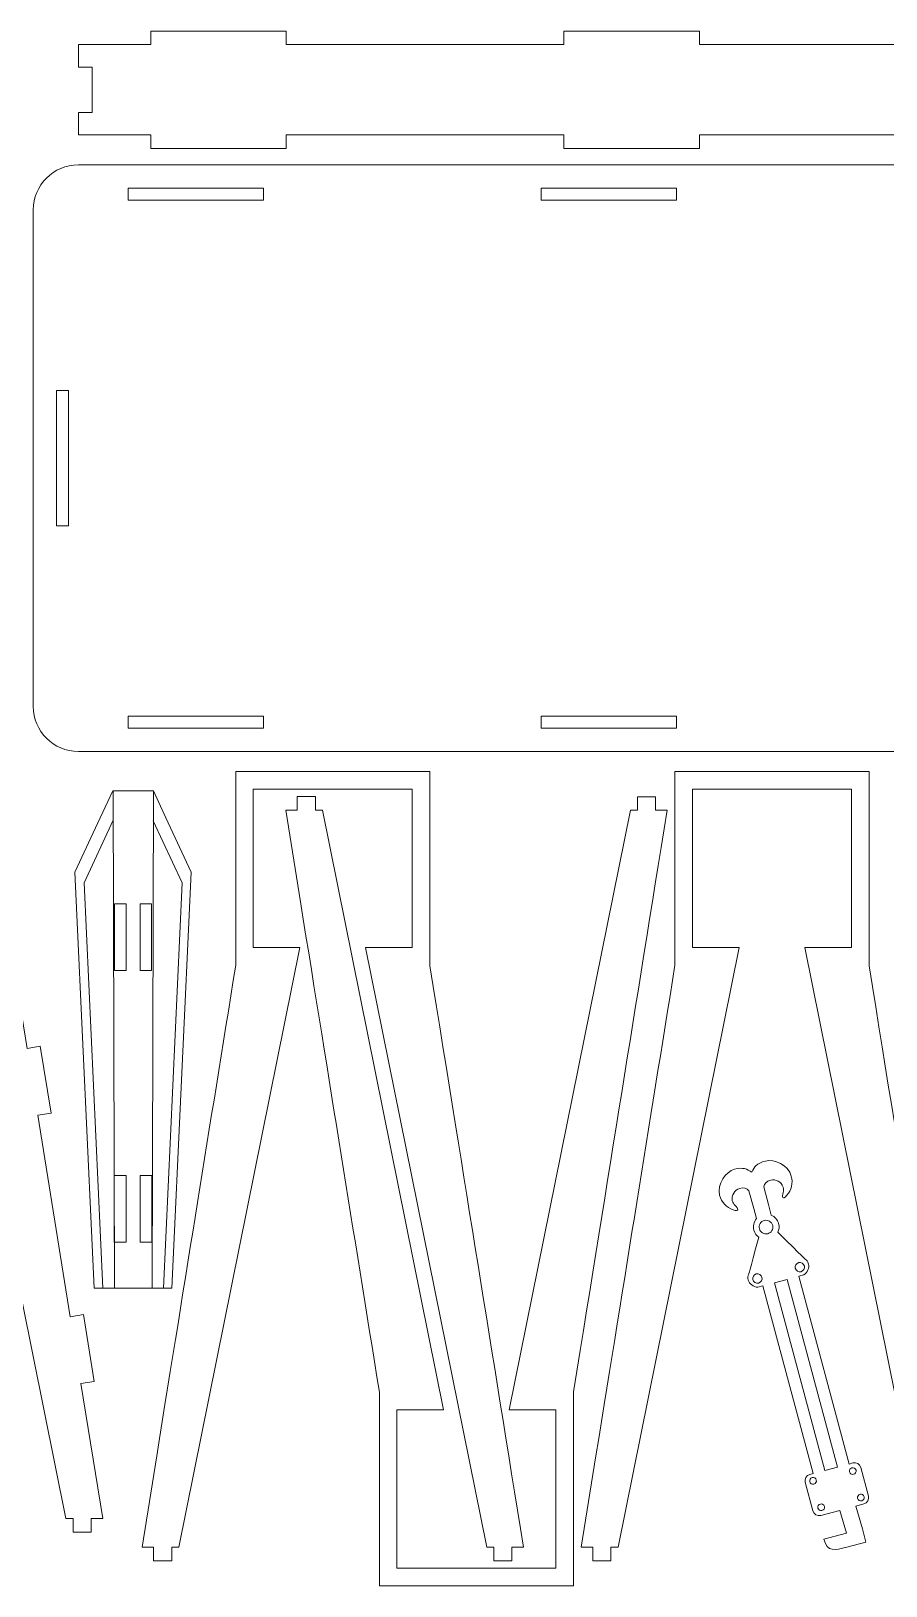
# Model space of a CAD drawing. Header units: millimetres. Extents: x -899 to 342, y -172 to 238.
# Drawn here: x -173.1 to 16.2, y -172.2 to 172.2 of the extents above; entities that cross this region are included whole.
import ezdxf

# ---------------------------------------------------------------- set-up
doc = ezdxf.new("R2010")
doc.units = ezdxf.units.MM
doc.header["$MEASUREMENT"] = 0
doc.layers.add('Layer 1', color=7, linetype='Continuous')

msp = doc.modelspace()

# ---------------------------------------------------------------- linework, layer by layer
at = {"layer": 'Layer 1', "color": 225, "lineweight": 9}
for points, knots in [([(82.3919, 149.2359), (82.3919, 149.2359), (66.3914, 149.2359), (66.3914, 149.2359), (66.3914, 149.2359), (66.3914, 149.2359), (66.3914, 146.2359), (66.3914, 146.2359), (66.3914, 146.2359), (66.3914, 146.2359), (36.3914, 146.2359), (36.3914, 146.2359), (36.3914, 146.2359), (36.3914, 146.2359), (36.3914, 149.2359), (36.3914, 149.2359), (36.3914, 149.2359), (36.3914, 149.2359), (-25.1086, 149.2359), (-25.1086, 149.2359), (-25.1086, 149.2359), (-25.1086, 149.2359), (-25.1086, 146.2359), (-25.1086, 146.2359), (-25.1086, 146.2359), (-25.1086, 146.2359), (-55.1086, 146.2359), (-55.1086, 146.2359), (-55.1086, 146.2359), (-55.1086, 146.2359), (-55.1086, 149.2359), (-55.1086, 149.2359), (-55.1086, 149.2359), (-55.1086, 149.2359), (-116.6086, 149.2359), (-116.6086, 149.2359), (-116.6086, 149.2359), (-116.6086, 149.2359), (-116.6086, 146.2359), (-116.6086, 146.2359), (-116.6086, 146.2359), (-116.6086, 146.2359), (-146.6086, 146.2359), (-146.6086, 146.2359), (-146.6086, 146.2359), (-146.6086, 146.2359), (-146.6086, 149.2359), (-146.6086, 149.2359), (-146.6086, 149.2359), (-146.6086, 149.2359), (-162.6007, 149.2359), (-162.6007, 149.2359), (-162.6007, 149.2359), (-162.6007, 149.2359), (-162.6007, 154.2359), (-162.6007, 154.2359), (-162.6007, 154.2359), (-162.6007, 154.2359), (-159.6007, 154.2359), (-159.6007, 154.2359), (-159.6007, 154.2359), (-159.6007, 154.2359), (-159.6007, 164.2359), (-159.6007, 164.2359), (-159.6007, 164.2359), (-159.6007, 164.2359), (-162.6007, 164.2359), (-162.6007, 164.2359), (-162.6007, 164.2359), (-162.6007, 164.2359), (-162.6007, 169.2359), (-162.6007, 169.2359), (-162.6007, 169.2359), (-162.6007, 169.2359), (-146.6086, 169.2359), (-146.6086, 169.2359), (-146.6086, 169.2359), (-146.6086, 169.2359), (-146.6086, 172.2359), (-146.6086, 172.2359), (-146.6086, 172.2359), (-146.6086, 172.2359), (-116.6086, 172.2359), (-116.6086, 172.2359), (-116.6086, 172.2359), (-116.6086, 172.2359), (-116.6086, 169.2359), (-116.6086, 169.2359), (-116.6086, 169.2359), (-116.6086, 169.2359), (-55.1086, 169.2359), (-55.1086, 169.2359), (-55.1086, 169.2359), (-55.1086, 169.2359), (-55.1086, 172.2359), (-55.1086, 172.2359), (-55.1086, 172.2359), (-55.1086, 172.2359), (-25.1086, 172.2359), (-25.1086, 172.2359), (-25.1086, 172.2359), (-25.1086, 172.2359), (-25.1086, 169.2359), (-25.1086, 169.2359), (-25.1086, 169.2359), (-25.1086, 169.2359), (36.3914, 169.2359), (36.3914, 169.2359), (36.3914, 169.2359), (36.3914, 169.2359), (36.3914, 172.2359), (36.3914, 172.2359), (36.3914, 172.2359), (36.3914, 172.2359), (66.3914, 172.2359), (66.3914, 172.2359), (66.3914, 172.2359), (66.3914, 172.2359), (66.3914, 169.2359), (66.3914, 169.2359), (66.3914, 169.2359), (66.3914, 169.2359), (82.3919, 169.2359), (82.3919, 169.2359), (82.3919, 169.2359), (82.3919, 169.2359), (82.3919, 164.2359), (82.3919, 164.2359), (82.3919, 164.2359), (82.3919, 164.2359), (79.3919, 164.2359), (79.3919, 164.2359), (79.3919, 164.2359), (79.3919, 164.2359), (79.3919, 154.2359), (79.3919, 154.2359), (79.3919, 154.2359), (79.3919, 154.2359), (82.3919, 154.2359), (82.3919, 154.2359), (82.3919, 154.2359), (82.3919, 154.2359), (82.3919, 149.2359), (82.3919, 149.2359)], [0, 0, 0, 0, 0.02702703, 0.02702703, 0.02702703, 0.02702703, 0.05405405, 0.05405405, 0.05405405, 0.05405405, 0.08108108, 0.08108108, 0.08108108, 0.08108108, 0.10810811, 0.10810811, 0.10810811, 0.10810811, 0.13513514, 0.13513514, 0.13513514, 0.13513514, 0.16216216, 0.16216216, 0.16216216, 0.16216216, 0.18918919, 0.18918919, 0.18918919, 0.18918919, 0.21621622, 0.21621622, 0.21621622, 0.21621622, 0.24324324, 0.24324324, 0.24324324, 0.24324324, 0.27027027, 0.27027027, 0.27027027, 0.27027027, 0.2972973, 0.2972973, 0.2972973, 0.2972973, 0.32432432, 0.32432432, 0.32432432, 0.32432432, 0.35135135, 0.35135135, 0.35135135, 0.35135135, 0.37837838, 0.37837838, 0.37837838, 0.37837838, 0.40540541, 0.40540541, 0.40540541, 0.40540541, 0.43243243, 0.43243243, 0.43243243, 0.43243243, 0.45945946, 0.45945946, 0.45945946, 0.45945946, 0.48648649, 0.48648649, 0.48648649, 0.48648649, 0.51351351, 0.51351351, 0.51351351, 0.51351351, 0.54054054, 0.54054054, 0.54054054, 0.54054054, 0.56756757, 0.56756757, 0.56756757, 0.56756757, 0.59459459, 0.59459459, 0.59459459, 0.59459459, 0.62162162, 0.62162162, 0.62162162, 0.62162162, 0.64864865, 0.64864865, 0.64864865, 0.64864865, 0.67567568, 0.67567568, 0.67567568, 0.67567568, 0.7027027, 0.7027027, 0.7027027, 0.7027027, 0.72972973, 0.72972973, 0.72972973, 0.72972973, 0.75675676, 0.75675676, 0.75675676, 0.75675676, 0.78378378, 0.78378378, 0.78378378, 0.78378378, 0.81081081, 0.81081081, 0.81081081, 0.81081081, 0.83783784, 0.83783784, 0.83783784, 0.83783784, 0.86486486, 0.86486486, 0.86486486, 0.86486486, 0.89189189, 0.89189189, 0.89189189, 0.89189189, 0.91891892, 0.91891892, 0.91891892, 0.91891892, 0.94594595, 0.94594595, 0.94594595, 0.94594595, 1, 1, 1, 1]), ([(-157.2643, -157.3371), (-157.2643, -157.3371), (-159.8363, -157.3372), (-159.8363, -157.3372), (-159.8363, -157.3372), (-159.8363, -157.3372), (-159.8363, -160.3299), (-159.8363, -160.3299), (-159.8363, -160.3299), (-159.8363, -160.3299), (-163.8363, -160.3299), (-163.8363, -160.3299), (-163.8363, -160.3299), (-163.8363, -160.3299), (-163.8363, -157.3374), (-163.8363, -157.3374), (-163.8363, -157.3374), (-163.8363, -157.3374), (-165.4095, -157.3375), (-165.4095, -157.3375), (-165.4095, -157.3375), (-165.4095, -157.3375), (-192.2279, -24.4742), (-192.2279, -24.4742), (-192.2279, -24.4742), (-192.2279, -24.4742), (-181.9026, -24.4742), (-181.9026, -24.4742), (-181.9026, -24.4742), (-181.9026, -24.4742), (-181.9026, 10.6258), (-181.9026, 10.6258), (-181.9026, 10.6258), (-181.9026, 10.6258), (-217.1026, 10.6258), (-217.1026, 10.6258), (-217.1026, 10.6258), (-217.1026, 10.6258), (-217.1026, -24.4742), (-217.1026, -24.4742), (-217.1026, -24.4742), (-217.1026, -24.4742), (-206.7873, -24.4742), (-206.7873, -24.4742), (-206.7873, -24.4742), (-206.7873, -24.4742), (-233.6057, -157.3375), (-233.6057, -157.3375), (-233.6057, -157.3375), (-233.6057, -157.3375), (-235.1759, -157.3374), (-235.1759, -157.3374), (-235.1759, -157.3374), (-235.1759, -157.3374), (-235.1759, -160.3409), (-235.1759, -160.3409), (-235.1759, -160.3409), (-235.1759, -160.3409), (-239.1759, -160.3409), (-239.1759, -160.3409), (-239.1759, -160.3409), (-239.1759, -160.3409), (-239.1759, -157.3372), (-239.1759, -157.3372), (-239.1759, -157.3372), (-239.1759, -157.3372), (-241.7509, -157.3371), (-241.7509, -157.3371), (-241.7509, -157.3371), (-241.7509, -157.3371), (-238.4878, -137.0563), (-238.4878, -137.0563), (-238.4878, -137.0563), (-238.4878, -137.0563), (-237.8968, -133.3827), (-237.8968, -133.3827), (-237.8968, -133.3827), (-237.8968, -133.3827), (-236.9217, -127.3222), (-236.9217, -127.3222), (-236.9217, -127.3222), (-236.9217, -127.3222), (-239.8672, -126.8517), (-239.8672, -126.8517), (-239.8672, -126.8517), (-239.8672, -126.8517), (-237.5014, -112.0395), (-237.5014, -112.0395), (-237.5014, -112.0395), (-237.5014, -112.0395), (-234.5389, -112.5126), (-234.5389, -112.5126), (-234.5389, -112.5126), (-234.5389, -112.5126), (-227.3567, -67.8734), (-227.3567, -67.8734), (-227.3567, -67.8734), (-227.3567, -67.8734), (-230.3022, -67.4029), (-230.3022, -67.4029), (-230.3022, -67.4029), (-230.3022, -67.4029), (-227.9364, -52.5907), (-227.9364, -52.5907), (-227.9364, -52.5907), (-227.9364, -52.5907), (-224.9739, -53.0638), (-224.9739, -53.0638), (-224.9739, -53.0638), (-224.9739, -53.0638), (-224.9786, -53.0935), (-224.9786, -53.0935), (-224.9786, -53.0935), (-224.9786, -53.0935), (-221.0026, -28.3812), (-221.0026, -28.3812), (-221.0026, -28.3812), (-221.0026, -28.3812), (-221.0026, 14.5258), (-221.0026, 14.5258), (-221.0026, 14.5258), (-221.0026, 14.5258), (-178.0026, 14.5258), (-178.0026, 14.5258), (-178.0026, 14.5258), (-178.0026, 14.5258), (-178.0026, -28.4668), (-178.0026, -28.4668), (-178.0026, -28.4668), (-178.0026, -28.4668), (-178.0026, -28.4742), (-178.0026, -28.4742), (-178.0026, -28.4742), (-178.0026, -28.4742), (-174.031, -53.1567), (-174.031, -53.1567), (-174.031, -53.1567), (-174.031, -53.1567), (-171.0822, -52.6858), (-171.0822, -52.6858), (-171.0822, -52.6858), (-171.0822, -52.6858), (-168.7164, -67.498), (-168.7164, -67.498), (-168.7164, -67.498), (-168.7164, -67.498), (-171.6477, -67.9662), (-171.6477, -67.9662), (-171.6477, -67.9662), (-171.6477, -67.9662), (-164.4635, -112.6051), (-164.4635, -112.6051), (-164.4635, -112.6051), (-164.4635, -112.6051), (-161.5172, -112.1346), (-161.5172, -112.1346), (-161.5172, -112.1346), (-161.5172, -112.1346), (-159.1514, -126.9468), (-159.1514, -126.9468), (-159.1514, -126.9468), (-159.1514, -126.9468), (-162.08, -127.4146), (-162.08, -127.4146), (-162.08, -127.4146), (-162.08, -127.4146), (-157.2643, -157.3371), (-157.2643, -157.3371)], [0, 0, 0, 0, 0.02325581, 0.02325581, 0.02325581, 0.02325581, 0.04651163, 0.04651163, 0.04651163, 0.04651163, 0.06976744, 0.06976744, 0.06976744, 0.06976744, 0.09302326, 0.09302326, 0.09302326, 0.09302326, 0.11627907, 0.11627907, 0.11627907, 0.11627907, 0.13953488, 0.13953488, 0.13953488, 0.13953488, 0.1627907, 0.1627907, 0.1627907, 0.1627907, 0.18604651, 0.18604651, 0.18604651, 0.18604651, 0.20930233, 0.20930233, 0.20930233, 0.20930233, 0.23255814, 0.23255814, 0.23255814, 0.23255814, 0.25581395, 0.25581395, 0.25581395, 0.25581395, 0.27906977, 0.27906977, 0.27906977, 0.27906977, 0.30232558, 0.30232558, 0.30232558, 0.30232558, 0.3255814, 0.3255814, 0.3255814, 0.3255814, 0.34883721, 0.34883721, 0.34883721, 0.34883721, 0.37209302, 0.37209302, 0.37209302, 0.37209302, 0.39534884, 0.39534884, 0.39534884, 0.39534884, 0.41860465, 0.41860465, 0.41860465, 0.41860465, 0.44186047, 0.44186047, 0.44186047, 0.44186047, 0.46511628, 0.46511628, 0.46511628, 0.46511628, 0.48837209, 0.48837209, 0.48837209, 0.48837209, 0.51162791, 0.51162791, 0.51162791, 0.51162791, 0.53488372, 0.53488372, 0.53488372, 0.53488372, 0.55813953, 0.55813953, 0.55813953, 0.55813953, 0.58139535, 0.58139535, 0.58139535, 0.58139535, 0.60465116, 0.60465116, 0.60465116, 0.60465116, 0.62790698, 0.62790698, 0.62790698, 0.62790698, 0.65116279, 0.65116279, 0.65116279, 0.65116279, 0.6744186, 0.6744186, 0.6744186, 0.6744186, 0.69767442, 0.69767442, 0.69767442, 0.69767442, 0.72093023, 0.72093023, 0.72093023, 0.72093023, 0.74418605, 0.74418605, 0.74418605, 0.74418605, 0.76744186, 0.76744186, 0.76744186, 0.76744186, 0.79069767, 0.79069767, 0.79069767, 0.79069767, 0.81395349, 0.81395349, 0.81395349, 0.81395349, 0.8372093, 0.8372093, 0.8372093, 0.8372093, 0.86046512, 0.86046512, 0.86046512, 0.86046512, 0.88372093, 0.88372093, 0.88372093, 0.88372093, 0.90697674, 0.90697674, 0.90697674, 0.90697674, 0.93023256, 0.93023256, 0.93023256, 0.93023256, 0.95348837, 0.95348837, 0.95348837, 0.95348837, 1, 1, 1, 1]), ([(-64.0709, -163.6871), (-64.0709, -163.6871), (-66.6429, -163.6872), (-66.6429, -163.6872), (-66.6429, -163.6872), (-66.6429, -163.6872), (-66.6429, -166.6799), (-66.6429, -166.6799), (-66.6429, -166.6799), (-66.6429, -166.6799), (-70.6429, -166.6799), (-70.6429, -166.6799), (-70.6429, -166.6799), (-70.6429, -166.6799), (-70.6429, -163.6874), (-70.6429, -163.6874), (-70.6429, -163.6874), (-70.6429, -163.6874), (-72.2161, -163.6875), (-72.2161, -163.6875), (-72.2161, -163.6875), (-72.2161, -163.6875), (-99.0345, -30.8242), (-99.0345, -30.8242), (-99.0345, -30.8242), (-99.0345, -30.8242), (-88.7092, -30.8242), (-88.7092, -30.8242), (-88.7092, -30.8242), (-88.7092, -30.8242), (-88.7092, 4.2758), (-88.7092, 4.2758), (-88.7092, 4.2758), (-88.7092, 4.2758), (-123.9092, 4.2758), (-123.9092, 4.2758), (-123.9092, 4.2758), (-123.9092, 4.2758), (-123.9092, -30.8242), (-123.9092, -30.8242), (-123.9092, -30.8242), (-123.9092, -30.8242), (-113.5939, -30.8242), (-113.5939, -30.8242), (-113.5939, -30.8242), (-113.5939, -30.8242), (-140.4123, -163.6875), (-140.4123, -163.6875), (-140.4123, -163.6875), (-140.4123, -163.6875), (-141.9825, -163.6874), (-141.9825, -163.6874), (-141.9825, -163.6874), (-141.9825, -163.6874), (-141.9825, -166.6909), (-141.9825, -166.6909), (-141.9825, -166.6909), (-141.9825, -166.6909), (-145.9825, -166.6909), (-145.9825, -166.6909), (-145.9825, -166.6909), (-145.9825, -166.6909), (-145.9825, -163.6872), (-145.9825, -163.6872), (-145.9825, -163.6872), (-145.9825, -163.6872), (-148.5575, -163.6871), (-148.5575, -163.6871), (-148.5575, -163.6871), (-148.5575, -163.6871), (-145.2944, -143.4063), (-145.2944, -143.4063), (-145.2944, -143.4063), (-138.6581, -102.1559), (-133.6926, -71.2977), (-127.8092, -34.7312), (-127.8092, -34.7312), (-127.8092, -34.7312), (-127.8092, 8.1758), (-127.8092, 8.1758), (-127.8092, 8.1758), (-127.8092, 8.1758), (-84.8092, 8.1758), (-84.8092, 8.1758), (-84.8092, 8.1758), (-84.8092, 8.1758), (-84.8092, -34.8168), (-84.8092, -34.8168), (-84.8092, -34.8168), (-84.8092, -34.8168), (-84.8092, -34.8242), (-84.8092, -34.8242), (-84.8092, -34.8242), (-76.8292, -84.4222), (-71.2353, -119.1697), (-64.0709, -163.6871)], [0, 0, 0, 0, 0.04, 0.04, 0.04, 0.04, 0.08, 0.08, 0.08, 0.08, 0.12, 0.12, 0.12, 0.12, 0.16, 0.16, 0.16, 0.16, 0.2, 0.2, 0.2, 0.2, 0.24, 0.24, 0.24, 0.24, 0.28, 0.28, 0.28, 0.28, 0.32, 0.32, 0.32, 0.32, 0.36, 0.36, 0.36, 0.36, 0.4, 0.4, 0.4, 0.4, 0.44, 0.44, 0.44, 0.44, 0.48, 0.48, 0.48, 0.48, 0.52, 0.52, 0.52, 0.52, 0.56, 0.56, 0.56, 0.56, 0.6, 0.6, 0.6, 0.6, 0.64, 0.64, 0.64, 0.64, 0.68, 0.68, 0.68, 0.68, 0.72, 0.72, 0.72, 0.72, 0.76, 0.76, 0.76, 0.76, 0.8, 0.8, 0.8, 0.8, 0.84, 0.84, 0.84, 0.84, 0.88, 0.88, 0.88, 0.88, 0.92, 0.92, 0.92, 0.92, 1, 1, 1, 1]), ([(33.2146, -163.6871), (33.2146, -163.6871), (30.6426, -163.6872), (30.6426, -163.6872), (30.6426, -163.6872), (30.6426, -163.6872), (30.6426, -166.6799), (30.6426, -166.6799), (30.6426, -166.6799), (30.6426, -166.6799), (26.6426, -166.6799), (26.6426, -166.6799), (26.6426, -166.6799), (26.6426, -166.6799), (26.6426, -163.6874), (26.6426, -163.6874), (26.6426, -163.6874), (26.6426, -163.6874), (25.0694, -163.6875), (25.0694, -163.6875), (25.0694, -163.6875), (25.0694, -163.6875), (-1.749, -30.8242), (-1.749, -30.8242), (-1.749, -30.8242), (-1.749, -30.8242), (8.5763, -30.8242), (8.5763, -30.8242), (8.5763, -30.8242), (8.5763, -30.8242), (8.5763, 4.2758), (8.5763, 4.2758), (8.5763, 4.2758), (8.5763, 4.2758), (-26.6237, 4.2758), (-26.6237, 4.2758), (-26.6237, 4.2758), (-26.6237, 4.2758), (-26.6237, -30.8242), (-26.6237, -30.8242), (-26.6237, -30.8242), (-26.6237, -30.8242), (-16.3084, -30.8242), (-16.3084, -30.8242), (-16.3084, -30.8242), (-16.3084, -30.8242), (-43.1268, -163.6875), (-43.1268, -163.6875), (-43.1268, -163.6875), (-43.1268, -163.6875), (-44.697, -163.6874), (-44.697, -163.6874), (-44.697, -163.6874), (-44.697, -163.6874), (-44.697, -166.6909), (-44.697, -166.6909), (-44.697, -166.6909), (-44.697, -166.6909), (-48.697, -166.6909), (-48.697, -166.6909), (-48.697, -166.6909), (-48.697, -166.6909), (-48.697, -163.6872), (-48.697, -163.6872), (-48.697, -163.6872), (-48.697, -163.6872), (-51.272, -163.6871), (-51.272, -163.6871), (-51.272, -163.6871), (-51.272, -163.6871), (-48.0089, -143.4063), (-48.0089, -143.4063), (-48.0089, -143.4063), (-41.3726, -102.1559), (-36.4071, -71.2977), (-30.5237, -34.7312), (-30.5237, -34.7312), (-30.5237, -34.7312), (-30.5237, 8.1758), (-30.5237, 8.1758), (-30.5237, 8.1758), (-30.5237, 8.1758), (12.4763, 8.1758), (12.4763, 8.1758), (12.4763, 8.1758), (12.4763, 8.1758), (12.4763, -34.8168), (12.4763, -34.8168), (12.4763, -34.8168), (12.4763, -34.8168), (12.4763, -34.8242), (12.4763, -34.8242), (12.4763, -34.8242), (20.4563, -84.4222), (26.0502, -119.1697), (33.2146, -163.6871)], [0, 0, 0, 0, 0.04, 0.04, 0.04, 0.04, 0.08, 0.08, 0.08, 0.08, 0.12, 0.12, 0.12, 0.12, 0.16, 0.16, 0.16, 0.16, 0.2, 0.2, 0.2, 0.2, 0.24, 0.24, 0.24, 0.24, 0.28, 0.28, 0.28, 0.28, 0.32, 0.32, 0.32, 0.32, 0.36, 0.36, 0.36, 0.36, 0.4, 0.4, 0.4, 0.4, 0.44, 0.44, 0.44, 0.44, 0.48, 0.48, 0.48, 0.48, 0.52, 0.52, 0.52, 0.52, 0.56, 0.56, 0.56, 0.56, 0.6, 0.6, 0.6, 0.6, 0.64, 0.64, 0.64, 0.64, 0.68, 0.68, 0.68, 0.68, 0.72, 0.72, 0.72, 0.72, 0.76, 0.76, 0.76, 0.76, 0.8, 0.8, 0.8, 0.8, 0.84, 0.84, 0.84, 0.84, 0.88, 0.88, 0.88, 0.88, 0.92, 0.92, 0.92, 0.92, 1, 1, 1, 1]), ([(-155.0491, 3.9118), (-155.0491, 3.9118), (-157.8356, -2.0832), (-157.8356, -2.0832), (-157.8356, -2.0832), (-157.8356, -2.0832), (-163.4204, -14.0989), (-163.4204, -14.0989), (-163.4204, -14.0989), (-163.4204, -14.0989), (-159.1731, -106.3015), (-159.1731, -106.3015), (-159.1731, -106.3015), (-159.1731, -106.3015), (-141.9251, -106.3015), (-141.9251, -106.3015), (-141.9251, -106.3015), (-141.9251, -106.3015), (-137.6778, -14.0989), (-137.6778, -14.0989), (-137.6778, -14.0989), (-137.6778, -14.0989), (-143.2626, -2.0833), (-143.2626, -2.0833), (-143.2626, -2.0833), (-143.2626, -2.0833), (-146.0491, 3.9118), (-146.0491, 3.9118), (-146.0491, 3.9118), (-146.0491, 3.9118), (-154.9284, 3.9118), (-154.9284, 3.9118), (-154.9284, 3.9118), (-154.9284, 3.9118), (-155.0491, 3.9118), (-155.0491, 3.9118)], [0, 0, 0, 0, 0.1, 0.1, 0.1, 0.1, 0.2, 0.2, 0.2, 0.2, 0.3, 0.3, 0.3, 0.3, 0.4, 0.4, 0.4, 0.4, 0.5, 0.5, 0.5, 0.5, 0.6, 0.6, 0.6, 0.6, 0.7, 0.7, 0.7, 0.7, 0.8, 0.8, 0.8, 0.8, 1, 1, 1, 1]), ([(-32.2491, -0.3731), (-32.2491, -0.3731), (-34.8211, -0.373), (-34.8211, -0.373), (-34.8211, -0.373), (-34.8211, -0.373), (-34.8211, 2.6197), (-34.8211, 2.6197), (-34.8211, 2.6197), (-34.8211, 2.6197), (-38.8211, 2.6197), (-38.8211, 2.6197), (-38.8211, 2.6197), (-38.8211, 2.6197), (-38.8211, -0.3728), (-38.8211, -0.3728), (-38.8211, -0.3728), (-38.8211, -0.3728), (-40.3943, -0.3727), (-40.3943, -0.3727), (-40.3943, -0.3727), (-40.3943, -0.3727), (-67.2127, -133.236), (-67.2127, -133.236), (-67.2127, -133.236), (-67.2127, -133.236), (-56.8874, -133.236), (-56.8874, -133.236), (-56.8874, -133.236), (-56.8874, -133.236), (-56.8874, -168.336), (-56.8874, -168.336), (-56.8874, -168.336), (-56.8874, -168.336), (-92.0874, -168.336), (-92.0874, -168.336), (-92.0874, -168.336), (-92.0874, -168.336), (-92.0874, -133.236), (-92.0874, -133.236), (-92.0874, -133.236), (-92.0874, -133.236), (-81.7721, -133.236), (-81.7721, -133.236), (-81.7721, -133.236), (-81.7721, -133.236), (-108.5905, -0.3727), (-108.5905, -0.3727), (-108.5905, -0.3727), (-108.5905, -0.3727), (-110.1607, -0.3728), (-110.1607, -0.3728), (-110.1607, -0.3728), (-110.1607, -0.3728), (-110.1607, 2.6307), (-110.1607, 2.6307), (-110.1607, 2.6307), (-110.1607, 2.6307), (-114.1607, 2.6307), (-114.1607, 2.6307), (-114.1607, 2.6307), (-114.1607, 2.6307), (-114.1607, -0.373), (-114.1607, -0.373), (-114.1607, -0.373), (-114.1607, -0.373), (-116.7357, -0.3731), (-116.7357, -0.3731), (-116.7357, -0.3731), (-116.7357, -0.3731), (-113.4726, -20.6539), (-113.4726, -20.6539), (-113.4726, -20.6539), (-106.8363, -61.9043), (-101.8708, -92.7625), (-95.9874, -129.329), (-95.9874, -129.329), (-95.9874, -129.329), (-95.9874, -172.236), (-95.9874, -172.236), (-95.9874, -172.236), (-95.9874, -172.236), (-52.9874, -172.236), (-52.9874, -172.236), (-52.9874, -172.236), (-52.9874, -172.236), (-52.9874, -129.2434), (-52.9874, -129.2434), (-52.9874, -129.2434), (-52.9874, -129.2434), (-52.9874, -129.236), (-52.9874, -129.236), (-52.9874, -129.236), (-45.0074, -79.638), (-39.4135, -44.8905), (-32.2491, -0.3731)], [0, 0, 0, 0, 0.04, 0.04, 0.04, 0.04, 0.08, 0.08, 0.08, 0.08, 0.12, 0.12, 0.12, 0.12, 0.16, 0.16, 0.16, 0.16, 0.2, 0.2, 0.2, 0.2, 0.24, 0.24, 0.24, 0.24, 0.28, 0.28, 0.28, 0.28, 0.32, 0.32, 0.32, 0.32, 0.36, 0.36, 0.36, 0.36, 0.4, 0.4, 0.4, 0.4, 0.44, 0.44, 0.44, 0.44, 0.48, 0.48, 0.48, 0.48, 0.52, 0.52, 0.52, 0.52, 0.56, 0.56, 0.56, 0.56, 0.6, 0.6, 0.6, 0.6, 0.64, 0.64, 0.64, 0.64, 0.68, 0.68, 0.68, 0.68, 0.72, 0.72, 0.72, 0.72, 0.76, 0.76, 0.76, 0.76, 0.8, 0.8, 0.8, 0.8, 0.84, 0.84, 0.84, 0.84, 0.88, 0.88, 0.88, 0.88, 0.92, 0.92, 0.92, 0.92, 1, 1, 1, 1]), ([(-152.0921, -21.0882), (-152.0921, -21.0882), (-154.6364, -21.0882), (-154.6364, -21.0882), (-154.6364, -21.0882), (-154.6364, -21.0882), (-154.6364, -35.8882), (-154.6364, -35.8882), (-154.6364, -35.8882), (-154.6364, -35.8882), (-152.0921, -35.8882), (-152.0921, -35.8882), (-152.0921, -35.8882), (-152.0921, -35.8882), (-152.0921, -21.0882), (-152.0921, -21.0882)], [0, 0, 0, 0, 0.2, 0.2, 0.2, 0.2, 0.4, 0.4, 0.4, 0.4, 0.6, 0.6, 0.6, 0.6, 1, 1, 1, 1]), ([(-146.4616, -21.0882), (-146.4616, -21.0882), (-148.9887, -21.0882), (-148.9887, -21.0882), (-148.9887, -21.0882), (-148.9887, -21.0882), (-148.9887, -35.8882), (-148.9887, -35.8882), (-148.9887, -35.8882), (-148.9887, -35.8882), (-146.4616, -35.8882), (-146.4616, -35.8882), (-146.4616, -35.8882), (-146.4616, -35.8882), (-146.4616, -21.0882), (-146.4616, -21.0882)], [0, 0, 0, 0, 0.2, 0.2, 0.2, 0.2, 0.4, 0.4, 0.4, 0.4, 0.6, 0.6, 0.6, 0.6, 1, 1, 1, 1]), ([(-152.0921, -81.3015), (-152.0921, -81.3015), (-154.7057, -81.3015), (-154.7057, -81.3015), (-154.7057, -81.3015), (-154.7057, -81.3015), (-154.7057, -96.1015), (-154.7057, -96.1015), (-154.7057, -96.1015), (-154.7057, -96.1015), (-152.0921, -96.1015), (-152.0921, -96.1015), (-152.0921, -96.1015), (-152.0921, -96.1015), (-152.0921, -81.3015), (-152.0921, -81.3015)], [0, 0, 0, 0, 0.2, 0.2, 0.2, 0.2, 0.4, 0.4, 0.4, 0.4, 0.6, 0.6, 0.6, 0.6, 1, 1, 1, 1]), ([(-146.3924, -81.3015), (-146.3924, -81.3015), (-148.9887, -81.3015), (-148.9887, -81.3015), (-148.9887, -81.3015), (-148.9887, -81.3015), (-148.9887, -96.1015), (-148.9887, -96.1015), (-148.9887, -96.1015), (-148.9887, -96.1015), (-146.3924, -96.1015), (-146.3924, -96.1015), (-146.3924, -96.1015), (-146.3924, -96.1015), (-146.3924, -81.3015), (-146.3924, -81.3015)], [0, 0, 0, 0, 0.2, 0.2, 0.2, 0.2, 0.4, 0.4, 0.4, 0.4, 0.6, 0.6, 0.6, 0.6, 1, 1, 1, 1])]:
    msp.add_open_spline(points, degree=3, knots=knots, dxfattribs=at)
at = {"layer": 'Layer 1', "color": 225, "lineweight": 20}
for points, knots in [([(-162.6619, 142.6181), (-162.6619, 142.6181), (72.3381, 142.6181), (72.3381, 142.6181), (72.3381, 142.6181), (77.8381, 142.6181), (82.3381, 138.1182), (82.3381, 132.6181), (82.3381, 132.6181), (82.3381, 132.6181), (82.3381, 22.6181), (82.3381, 22.6181), (82.3381, 22.6181), (82.3381, 17.118), (77.8381, 12.6181), (72.3381, 12.6181), (72.3381, 12.6181), (72.3381, 12.6181), (-162.6619, 12.6181), (-162.6619, 12.6181), (-162.6619, 12.6181), (-168.1619, 12.6181), (-172.6619, 17.118), (-172.6619, 22.6181), (-172.6619, 22.6181), (-172.6619, 22.6181), (-172.6619, 132.6181), (-172.6619, 132.6181), (-172.6619, 132.6181), (-172.6619, 138.1182), (-168.1619, 142.6181), (-162.6619, 142.6181)], [0, 0, 0, 0, 0.11111111, 0.11111111, 0.11111111, 0.11111111, 0.22222222, 0.22222222, 0.22222222, 0.22222222, 0.33333333, 0.33333333, 0.33333333, 0.33333333, 0.44444444, 0.44444444, 0.44444444, 0.44444444, 0.55555556, 0.55555556, 0.55555556, 0.55555556, 0.66666667, 0.66666667, 0.66666667, 0.66666667, 0.77777778, 0.77777778, 0.77777778, 0.77777778, 1, 1, 1, 1]), ([(-121.6619, 134.7681), (-121.6619, 134.7681), (-151.6619, 134.7681), (-151.6619, 134.7681), (-151.6619, 134.7681), (-151.6619, 134.7681), (-151.6619, 137.4681), (-151.6619, 137.4681), (-151.6619, 137.4681), (-151.6619, 137.4681), (-121.6619, 137.4681), (-121.6619, 137.4681), (-121.6619, 137.4681), (-121.6619, 137.4681), (-121.6619, 134.7681), (-121.6619, 134.7681)], [0, 0, 0, 0, 0.2, 0.2, 0.2, 0.2, 0.4, 0.4, 0.4, 0.4, 0.6, 0.6, 0.6, 0.6, 1, 1, 1, 1]), ([(-30.1619, 134.7681), (-30.1619, 134.7681), (-60.1619, 134.7681), (-60.1619, 134.7681), (-60.1619, 134.7681), (-60.1619, 134.7681), (-60.1619, 137.4681), (-60.1619, 137.4681), (-60.1619, 137.4681), (-60.1619, 137.4681), (-30.1619, 137.4681), (-30.1619, 137.4681), (-30.1619, 137.4681), (-30.1619, 137.4681), (-30.1619, 134.7681), (-30.1619, 134.7681)], [0, 0, 0, 0, 0.2, 0.2, 0.2, 0.2, 0.4, 0.4, 0.4, 0.4, 0.6, 0.6, 0.6, 0.6, 1, 1, 1, 1]), ([(-164.8119, 92.6181), (-164.8119, 92.6181), (-164.8119, 62.6181), (-164.8119, 62.6181), (-164.8119, 62.6181), (-164.8119, 62.6181), (-167.5119, 62.6181), (-167.5119, 62.6181), (-167.5119, 62.6181), (-167.5119, 62.6181), (-167.5119, 92.6181), (-167.5119, 92.6181), (-167.5119, 92.6181), (-167.5119, 92.6181), (-164.8119, 92.6181), (-164.8119, 92.6181)], [0, 0, 0, 0, 0.2, 0.2, 0.2, 0.2, 0.4, 0.4, 0.4, 0.4, 0.6, 0.6, 0.6, 0.6, 1, 1, 1, 1]), ([(-121.6619, 17.7681), (-121.6619, 17.7681), (-151.6619, 17.7681), (-151.6619, 17.7681), (-151.6619, 17.7681), (-151.6619, 17.7681), (-151.6619, 20.4681), (-151.6619, 20.4681), (-151.6619, 20.4681), (-151.6619, 20.4681), (-121.6619, 20.4681), (-121.6619, 20.4681), (-121.6619, 20.4681), (-121.6619, 20.4681), (-121.6619, 17.7681), (-121.6619, 17.7681)], [0, 0, 0, 0, 0.2, 0.2, 0.2, 0.2, 0.4, 0.4, 0.4, 0.4, 0.6, 0.6, 0.6, 0.6, 1, 1, 1, 1]), ([(-30.1619, 17.7681), (-30.1619, 17.7681), (-60.1619, 17.7681), (-60.1619, 17.7681), (-60.1619, 17.7681), (-60.1619, 17.7681), (-60.1619, 20.4681), (-60.1619, 20.4681), (-60.1619, 20.4681), (-60.1619, 20.4681), (-30.1619, 20.4681), (-30.1619, 20.4681), (-30.1619, 20.4681), (-30.1619, 20.4681), (-30.1619, 17.7681), (-30.1619, 17.7681)], [0, 0, 0, 0, 0.2, 0.2, 0.2, 0.2, 0.4, 0.4, 0.4, 0.4, 0.6, 0.6, 0.6, 0.6, 1, 1, 1, 1]), ([(-1.9972, -103.3293), (-1.1427, -102.8923), (-0.7472, -101.6497), (-0.9373, -100.9401), (-0.9373, -100.9401), (-1.1274, -100.2306), (-1.3228, -100.1067), (-1.6677, -99.8381), (-1.6677, -99.8381), (-1.6677, -99.8381), (-1.6676, -99.838), (-1.6676, -99.838), (-1.6676, -99.838), (-1.6676, -99.838), (-1.9696, -99.5839), (-7.7124, -93.845), (-7.7124, -93.845), (-7.4542, -93.2706), (-7.3547, -92.7186), (-7.5603, -91.9511), (-7.5603, -91.9511), (-7.766, -91.1836), (-8.4203, -90.4006), (-9.1988, -90.0725), (-9.1988, -90.0725), (-9.1988, -90.0725), (-9.8292, -87.7191), (-9.8292, -87.7191), (-9.8292, -87.7191), (-9.8292, -87.7191), (-10.8714, -83.8299), (-10.8714, -83.8299), (-10.8714, -83.8299), (-10.6552, -83.1134), (-10.2929, -82.5774), (-9.3082, -82.3136), (-9.3082, -82.3136), (-8.3236, -82.0498), (-6.8887, -82.7018), (-6.5691, -83.8948), (-6.5691, -83.8948), (-6.461, -84.2982), (-6.4703, -84.7053), (-6.5764, -85.0798), (-6.5764, -85.0798), (-6.8574, -86.075), (-6.7427, -86.8964), (-5.7173, -85.7007), (-5.7173, -85.7007), (-4.7436, -84.5653), (-4.3284, -82.9838), (-4.7449, -81.4296), (-4.7449, -81.4296), (-5.4154, -78.9271), (-8.5589, -77.5948), (-10.4905, -78.1123), (-10.4905, -78.1123), (-12.4221, -78.6299), (-12.9108, -79.4039), (-13.487, -80.5759), (-13.487, -80.5759), (-14.572, -79.849), (-15.3822, -79.4232), (-17.3138, -79.9407), (-17.3138, -79.9407), (-19.2453, -80.4583), (-21.3018, -83.1838), (-20.6312, -85.6863), (-20.6312, -85.6863), (-20.2148, -87.2406), (-19.0642, -88.4024), (-17.6533, -88.8988), (-17.6533, -88.8988), (-16.1674, -89.4215), (-16.4789, -88.6531), (-17.2197, -87.9318), (-17.2197, -87.9318), (-17.4989, -87.6604), (-17.7104, -87.3126), (-17.8187, -86.9094), (-17.8187, -86.9094), (-18.1384, -85.7162), (-17.2216, -84.434), (-16.2369, -84.1701), (-16.2369, -84.1701), (-15.2523, -83.9063), (-14.6708, -84.1893), (-14.1251, -84.7018), (-14.1251, -84.7018), (-14.1251, -84.7018), (-13.0829, -88.5912), (-13.0829, -88.5912), (-13.0829, -88.5912), (-13.0829, -88.5912), (-12.4728, -90.8679), (-12.4728, -90.8679), (-12.4728, -90.8679), (-13.0428, -91.5517), (-13.2467, -92.6274), (-13.0349, -93.418), (-13.0349, -93.418), (-12.8231, -94.2086), (-12.4672, -94.6137), (-11.9562, -94.9821), (-11.9562, -94.9821), (-14.0604, -102.8235), (-14.1946, -103.1947), (-14.1946, -103.1947), (-14.1946, -103.1947), (-14.1946, -103.1947), (-14.1945, -103.1949), (-14.1945, -103.1949), (-14.1945, -103.1949), (-14.3589, -103.5996), (-14.4661, -103.8048), (-14.276, -104.5142), (-14.276, -104.5142), (-14.0859, -105.2236), (-13.1226, -106.1019), (-12.1644, -106.0536), (-12.1644, -106.0536), (-12.1644, -106.0536), (-11.029, -105.7493), (-11.029, -105.7493), (-11.029, -105.7493), (-11.029, -105.7493), (0.1183, -147.3511), (0.1183, -147.3511), (0.1183, -147.3511), (0.1183, -147.3511), (-0.6559, -147.5587), (-0.6559, -147.5587), (-0.6559, -147.5587), (-1.4036, -147.7591), (-1.8516, -148.5347), (-1.6512, -149.2826), (-1.6512, -149.2826), (-1.6512, -149.2826), (0.0513, -155.6359), (0.0513, -155.6359), (0.0513, -155.6359), (0.2517, -156.3838), (1.0274, -156.8317), (1.7752, -156.6312), (1.7752, -156.6312), (1.7752, -156.6312), (6.0193, -155.494), (6.0193, -155.494), (6.0193, -155.494), (6.0193, -155.494), (7.4444, -160.5801), (7.4444, -160.5801), (7.4444, -160.5801), (7.4444, -160.5801), (2.4609, -161.9155), (2.4609, -161.9155), (2.4609, -161.9155), (3.2313, -164.7907), (4.8479, -164.3684), (7.5441, -163.6458), (7.5441, -163.6458), (7.5441, -163.6458), (11.7693, -162.5137), (11.7693, -162.5137), (11.7693, -162.5137), (11.7693, -162.5137), (11.5336, -161.6347), (11.5336, -161.6347), (11.5336, -161.6347), (11.5336, -161.6347), (10.9961, -159.6285), (10.9961, -159.6285), (10.9961, -159.6285), (10.9961, -159.6285), (9.5709, -154.5424), (9.5709, -154.5424), (9.5709, -154.5424), (9.5709, -154.5424), (11.3233, -154.0729), (11.3233, -154.0729), (11.3233, -154.0729), (12.0712, -153.8725), (12.519, -153.0968), (12.3186, -152.349), (12.3186, -152.349), (12.3186, -152.349), (10.6162, -145.9955), (10.6162, -145.9955), (10.6162, -145.9955), (10.4159, -145.2478), (9.6401, -144.7999), (8.8922, -145.0003), (8.8922, -145.0003), (8.8922, -145.0003), (8.041, -145.2282), (8.041, -145.2282), (8.041, -145.2282), (8.041, -145.2282), (-3.1062, -103.6264), (-3.1062, -103.6264), (-3.1062, -103.6264), (-3.1062, -103.6264), (-1.9972, -103.3293), (-1.9972, -103.3293)], [0, 0, 0, 0, 0.01923077, 0.01923077, 0.01923077, 0.01923077, 0.03846154, 0.03846154, 0.03846154, 0.03846154, 0.05769231, 0.05769231, 0.05769231, 0.05769231, 0.07692308, 0.07692308, 0.07692308, 0.07692308, 0.09615385, 0.09615385, 0.09615385, 0.09615385, 0.11538462, 0.11538462, 0.11538462, 0.11538462, 0.13461538, 0.13461538, 0.13461538, 0.13461538, 0.15384615, 0.15384615, 0.15384615, 0.15384615, 0.17307692, 0.17307692, 0.17307692, 0.17307692, 0.19230769, 0.19230769, 0.19230769, 0.19230769, 0.21153846, 0.21153846, 0.21153846, 0.21153846, 0.23076923, 0.23076923, 0.23076923, 0.23076923, 0.25, 0.25, 0.25, 0.25, 0.26923077, 0.26923077, 0.26923077, 0.26923077, 0.28846154, 0.28846154, 0.28846154, 0.28846154, 0.30769231, 0.30769231, 0.30769231, 0.30769231, 0.32692308, 0.32692308, 0.32692308, 0.32692308, 0.34615385, 0.34615385, 0.34615385, 0.34615385, 0.36538462, 0.36538462, 0.36538462, 0.36538462, 0.38461538, 0.38461538, 0.38461538, 0.38461538, 0.40384615, 0.40384615, 0.40384615, 0.40384615, 0.42307692, 0.42307692, 0.42307692, 0.42307692, 0.44230769, 0.44230769, 0.44230769, 0.44230769, 0.46153846, 0.46153846, 0.46153846, 0.46153846, 0.48076923, 0.48076923, 0.48076923, 0.48076923, 0.5, 0.5, 0.5, 0.5, 0.51923077, 0.51923077, 0.51923077, 0.51923077, 0.53846154, 0.53846154, 0.53846154, 0.53846154, 0.55769231, 0.55769231, 0.55769231, 0.55769231, 0.57692308, 0.57692308, 0.57692308, 0.57692308, 0.59615385, 0.59615385, 0.59615385, 0.59615385, 0.61538462, 0.61538462, 0.61538462, 0.61538462, 0.63461538, 0.63461538, 0.63461538, 0.63461538, 0.65384615, 0.65384615, 0.65384615, 0.65384615, 0.67307692, 0.67307692, 0.67307692, 0.67307692, 0.69230769, 0.69230769, 0.69230769, 0.69230769, 0.71153846, 0.71153846, 0.71153846, 0.71153846, 0.73076923, 0.73076923, 0.73076923, 0.73076923, 0.75, 0.75, 0.75, 0.75, 0.76923077, 0.76923077, 0.76923077, 0.76923077, 0.78846154, 0.78846154, 0.78846154, 0.78846154, 0.80769231, 0.80769231, 0.80769231, 0.80769231, 0.82692308, 0.82692308, 0.82692308, 0.82692308, 0.84615385, 0.84615385, 0.84615385, 0.84615385, 0.86538462, 0.86538462, 0.86538462, 0.86538462, 0.88461538, 0.88461538, 0.88461538, 0.88461538, 0.90384615, 0.90384615, 0.90384615, 0.90384615, 0.92307692, 0.92307692, 0.92307692, 0.92307692, 0.94230769, 0.94230769, 0.94230769, 0.94230769, 0.96153846, 0.96153846, 0.96153846, 0.96153846, 1, 1, 1, 1]), ([(2.7103, -146.6567), (2.7103, -146.6567), (-8.4369, -105.0549), (-8.4369, -105.0549), (-8.4369, -105.0549), (-8.4369, -105.0549), (-7.066, -104.6876), (-7.066, -104.6876), (-7.066, -104.6876), (-7.066, -104.6876), (-5.6982, -104.3209), (-5.6982, -104.3209), (-5.6982, -104.3209), (-5.6982, -104.3209), (5.449, -145.9229), (5.449, -145.9229), (5.449, -145.9229), (5.449, -145.9229), (2.7103, -146.6567), (2.7103, -146.6567)], [0, 0, 0, 0, 0.16666667, 0.16666667, 0.16666667, 0.16666667, 0.33333333, 0.33333333, 0.33333333, 0.33333333, 0.5, 0.5, 0.5, 0.5, 0.66666667, 0.66666667, 0.66666667, 0.66666667, 1, 1, 1, 1])]:
    msp.add_open_spline(points, degree=3, knots=knots, dxfattribs=at)
at = {"layer": 'Layer 1', "color": 140, "lineweight": 20}
for points in [[(-154.9284, 3.9118), (-154.9284, 3.9118), (-154.6638, -106.3015), (-154.6638, -106.3015)], [(-146.0491, 3.912), (-146.0491, 3.912), (-146.3137, -106.3013), (-146.3137, -106.3013)]]:
    msp.add_open_spline(points, degree=3, dxfattribs=at)
at = {"layer": 'Layer 1', "color": 140, "lineweight": 9}
for points in [[(-154.9333, -2.5536), (-154.9333, -2.5536), (-161.409, -16.4862), (-161.409, -16.4862), (-161.409, -16.4862), (-161.409, -16.4862), (-157.2717, -106.3015), (-157.2717, -106.3015)], [(-143.8265, -106.3015), (-143.8265, -106.3015), (-139.6892, -16.4862), (-139.6892, -16.4862), (-139.6892, -16.4862), (-139.6892, -16.4862), (-146.0784, -2.7399), (-146.0784, -2.7399)]]:
    msp.add_open_spline(points, degree=3, knots=[0, 0, 0, 0, 0.33333333, 0.33333333, 0.33333333, 0.33333333, 1, 1, 1, 1], dxfattribs=at)
at = {"layer": 'Layer 1', "color": 140, "lineweight": 20}
for points in [[(-9.9858, -94.2083), (-10.7975, -94.4084), (-11.6178, -93.9126), (-11.8179, -93.1008), (-11.8179, -93.1008), (-12.018, -92.289), (-11.5223, -91.4688), (-10.7105, -91.2687), (-10.7105, -91.2687), (-9.8987, -91.0685), (-9.0785, -91.5643), (-8.8783, -92.3761), (-8.8783, -92.3761), (-8.6782, -93.1879), (-9.174, -94.0081), (-9.9858, -94.2083)], [(-12.012, -105.1415), (-12.5672, -105.2784), (-13.1283, -104.9393), (-13.2652, -104.384), (-13.2652, -104.384), (-13.402, -103.8288), (-13.0629, -103.2677), (-12.5077, -103.1309), (-12.5077, -103.1309), (-11.9524, -102.994), (-11.3914, -103.3331), (-11.2545, -103.8883), (-11.2545, -103.8883), (-11.1176, -104.4436), (-11.4567, -105.0046), (-12.012, -105.1415)], [(-2.6201, -102.625), (-3.1754, -102.7619), (-3.7364, -102.4228), (-3.8733, -101.8675), (-3.8733, -101.8675), (-4.0102, -101.3123), (-3.6711, -100.7512), (-3.1158, -100.6143), (-3.1158, -100.6143), (-2.5606, -100.4775), (-1.9996, -100.8166), (-1.8627, -101.3718), (-1.8627, -101.3718), (-1.7258, -101.9271), (-2.0649, -102.4881), (-2.6201, -102.625)], [(9.0348, -147.5114), (8.6345, -147.6101), (8.23, -147.3656), (8.1313, -146.9653), (8.1313, -146.9653), (8.0326, -146.565), (8.2771, -146.1605), (8.6774, -146.0618), (8.6774, -146.0618), (9.0777, -145.9631), (9.4822, -146.2076), (9.5809, -146.6079), (9.5809, -146.6079), (9.6796, -147.0082), (9.4351, -147.4127), (9.0348, -147.5114)], [(0.2361, -149.6806), (-0.1642, -149.7793), (-0.5686, -149.5348), (-0.6673, -149.1345), (-0.6673, -149.1345), (-0.766, -148.7342), (-0.5216, -148.3297), (-0.1212, -148.231), (-0.1212, -148.231), (0.2791, -148.1323), (0.6836, -148.3768), (0.7822, -148.7771), (0.7822, -148.7771), (0.8809, -149.1775), (0.6365, -149.5819), (0.2361, -149.6806)], [(2.0441, -155.5454), (1.6438, -155.6441), (1.2394, -155.3996), (1.1407, -154.9993), (1.1407, -154.9993), (1.042, -154.599), (1.2864, -154.1945), (1.6868, -154.0958), (1.6868, -154.0958), (2.0871, -153.9971), (2.4916, -154.2416), (2.5902, -154.6419), (2.5902, -154.6419), (2.6889, -155.0423), (2.4445, -155.4467), (2.0441, -155.5454)], [(10.8428, -153.3762), (10.4425, -153.4749), (10.038, -153.2304), (9.9393, -152.8301), (9.9393, -152.8301), (9.8406, -152.4298), (10.0851, -152.0253), (10.4854, -151.9266), (10.4854, -151.9266), (10.8857, -151.8279), (11.2902, -152.0724), (11.3889, -152.4727), (11.3889, -152.4727), (11.4876, -152.873), (11.2431, -153.2775), (10.8428, -153.3762)]]:
    msp.add_open_spline(points, degree=3, knots=[0, 0, 0, 0, 0.2, 0.2, 0.2, 0.2, 0.4, 0.4, 0.4, 0.4, 0.6, 0.6, 0.6, 0.6, 1, 1, 1, 1], dxfattribs=at)

doc.saveas('drawing.dxf')
